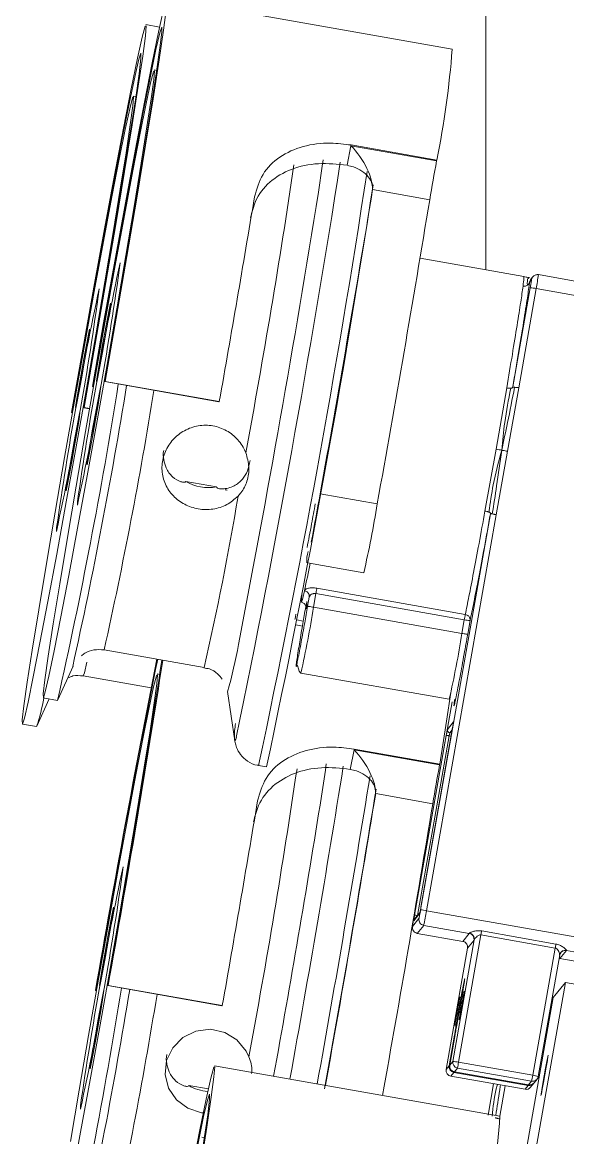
# Model space of a CAD drawing. Header units: millimetres. Extents: x 0 to 1189, y 0 to 841.
# Drawn here: x 362.27 to 366.04, y 477.74 to 485.43 of the extents above; entities that cross this region are included whole.
import ezdxf

# ---------------------------------------------------------------- set-up
doc = ezdxf.new("R2010")
doc.units = ezdxf.units.MM
doc.layers.get('0').update_dxf_attribs({"lineweight": 18})

msp = doc.modelspace()

# ---------------------------------------------------------------- linework, layer by layer
at = {"color": 7, "linetype": 'Continuous', "lineweight": 15}
for p, q in [((365.474, 483.7228), (365.474, 491.2296)), ((365.2414, 485.2465), (363.2721, 485.5946)), ((363.2218, 485.398), (363.1277, 485.4146)), ((363.2026, 485.0991), (363.1851, 485.1022)), ((363.0581, 484.9191), (363.0406, 484.9222)), ((364.5428, 484.5792), (364.5169, 484.4442)), ((364.5438, 484.5844), (364.5428, 484.5792)), ((364.5428, 484.5792), (365.1336, 484.4748)), ((364.5438, 484.5844), (365.1346, 484.48)), ((365.1346, 484.48), (365.1336, 484.4748)), ((364.6923, 484.2765), (364.6917, 484.2766)), ((365.0861, 484.2069), (364.6923, 484.2765)), ((365.7356, 483.6765), (365.0192, 483.8031)), ((365.7896, 483.6575), (365.7761, 483.6406)), ((365.7978, 483.6756), (365.7841, 483.6585)), ((365.8041, 483.6818), (365.8015, 483.6796)), ((365.836, 483.6899), (365.8359, 483.6899)), ((366.1511, 483.6342), (365.836, 483.6899)), ((365.6598, 482.9161), (365.7804, 483.5999)), ((365.7, 482.9101), (365.8205, 483.5939)), ((362.843, 482.9518), (362.8462, 482.9531)), ((362.843, 482.9518), (363.6307, 482.8126)), ((362.8462, 482.9531), (363.6339, 482.8138)), ((362.7581, 482.9185), (362.7614, 482.9198)), ((362.7581, 482.9185), (362.7655, 482.9172)), ((362.7614, 482.9198), (362.7658, 482.919)), ((365.6173, 482.9084), (365.5439, 482.4855)), ((365.6227, 482.4716), (365.7, 482.9101)), ((363.6307, 482.8126), (363.6339, 482.8138)), ((362.6137, 482.7385), (362.6169, 482.7398)), ((362.6137, 482.7385), (362.621, 482.7372)), ((362.6169, 482.7398), (362.6214, 482.739)), ((362.6985, 482.7718), (362.7018, 482.7731)), ((362.6985, 482.7718), (362.7386, 482.7647)), ((362.7018, 482.7731), (362.739, 482.7665)), ((365.5439, 482.4855), (365.4675, 482.0589)), ((365.5453, 482.0331), (365.6227, 482.4716)), ((363.6144, 482.2257), (363.4023, 482.2632)), ((364.3302, 482.1784), (364.724, 482.1087)), ((365.0235, 479.3077), (365.5052, 482.0391)), ((365.0637, 479.3017), (365.5453, 482.0331)), ((364.242, 481.7016), (364.631, 481.6329)), ((364.284, 481.3956), (364.3006, 481.4899)), ((364.3006, 481.4899), (365.3246, 481.3089)), ((365.3315, 481.3456), (364.3075, 481.5266)), ((364.2317, 481.4033), (364.2278, 481.3815)), ((364.2438, 481.4016), (364.255, 481.4651)), ((364.284, 481.3956), (365.308, 481.2146)), ((364.2077, 481.2657), (364.1626, 481.2737)), ((365.3246, 481.3089), (365.308, 481.2146)), ((365.3648, 481.3029), (365.3482, 481.2086)), ((362.8396, 481.1013), (363.5285, 480.9795)), ((362.5203, 480.7555), (362.6245, 480.989)), ((364.165, 480.9974), (364.1638, 480.9868)), ((364.1969, 480.9416), (365.2209, 480.7606)), ((362.6951, 480.9213), (363.1632, 480.8386)), ((363.2235, 480.9319), (363.206, 480.935)), ((363.6906, 480.814), (363.7408, 480.4739)), ((363.6912, 480.812), (363.6906, 480.814)), ((362.3759, 480.5755), (362.4592, 480.7623)), ((362.4193, 480.7694), (362.5177, 480.752)), ((365.2402, 480.7434), (364.9768, 479.2495)), ((362.2748, 480.5894), (362.3733, 480.572)), ((365.2442, 480.5659), (365.0255, 479.3255)), ((365.2083, 480.5519), (365.2503, 480.6043)), ((365.2442, 480.5658), (365.2442, 480.5659)), ((364.9819, 479.2711), (365.2006, 480.5115)), ((364.5638, 480.412), (364.5379, 480.277)), ((364.5648, 480.4172), (364.5638, 480.412)), ((364.5638, 480.412), (365.1546, 480.3075)), ((364.5648, 480.4172), (365.1556, 480.3127)), ((363.9049, 480.3037), (363.9599, 480.294)), ((365.1556, 480.3127), (365.1546, 480.3075)), ((364.7132, 480.1093), (364.7127, 480.1094)), ((365.1071, 480.0397), (364.7132, 480.1093)), ((365.0448, 479.6351), (365.0402, 479.6359)), ((364.9676, 479.1919), (365.012, 479.2472)), ((365.0177, 479.2851), (364.9757, 479.2327)), ((365.0218, 479.2941), (364.9798, 479.2417)), ((365.0444, 479.2008), (365, 479.1455)), ((365.0444, 479.2008), (365.3595, 479.1452)), ((365, 479.1455), (365.3151, 479.0898)), ((365.3151, 479.0898), (365, 479.1455)), ((365.2448, 478.2625), (365.3926, 479.1007)), ((365.2849, 478.2565), (365.4398, 479.1347)), ((365.3595, 479.1452), (365.3151, 479.0898)), ((365.3475, 479.0435), (365.3919, 479.0988)), ((365.3926, 479.1007), (365.3919, 479.0988)), ((365.4398, 479.1347), (365.9518, 479.0442)), ((365.9569, 479.072), (365.4449, 479.1625)), ((365.3474, 479.0444), (365.1996, 478.2063)), ((365.3475, 479.0435), (365.3474, 479.0444)), ((365.9518, 479.0442), (365.7969, 478.166)), ((365.9846, 478.9715), (366.029, 479.0268)), ((365.8356, 478.1581), (365.9833, 478.9963)), ((365.979, 478.9719), (365.9846, 478.9715)), ((365.9827, 478.9944), (365.9833, 478.9963)), ((365.9832, 479), (365.9858, 479.0046)), ((365.9846, 478.9715), (369.1902, 478.4049)), ((365.9894, 479.0114), (365.9941, 479.0161)), ((362.8639, 478.7846), (362.8672, 478.7859)), ((362.8672, 478.7859), (363.6549, 478.6466)), ((365.3271, 478.825), (365.3271, 478.825)), ((365.8147, 477.6256), (366.023, 478.807)), ((366.023, 478.807), (365.9389, 478.7022)), ((366.023, 478.807), (369.1738, 478.2501)), ((362.7791, 478.7513), (362.7823, 478.7526)), ((362.7791, 478.7513), (362.7864, 478.75)), ((362.7823, 478.7526), (362.7867, 478.7518)), ((362.8639, 478.7846), (363.6516, 478.6454)), ((363.6516, 478.6454), (363.6549, 478.6466)), ((365.9389, 478.7022), (365.7306, 477.5209)), ((365.2204, 478.2322), (365.2576, 478.4431)), ((365.2611, 478.4474), (365.2239, 478.2366)), ((365.2239, 478.2366), (365.2448, 478.2625)), ((365.7969, 478.166), (365.2849, 478.2565)), ((365.5705, 477.8845), (363.6012, 478.2325)), ((365.1996, 478.2063), (365.2204, 478.2322)), ((365.2321, 478.1599), (365.2529, 478.1859)), ((365.2529, 478.1859), (365.7649, 478.0954)), ((365.2564, 478.1902), (365.2772, 478.2162)), ((365.2564, 478.1902), (365.7684, 478.0997)), ((365.7684, 478.0997), (365.2564, 478.1902)), ((365.2564, 478.1902), (365.2564, 478.1902)), ((365.7892, 478.1257), (365.2772, 478.2162)), ((363.5587, 478.072), (363.4232, 478.096)), ((365.232, 478.1599), (365.744, 478.0694)), ((365.232, 478.1599), (365.2321, 478.1599)), ((365.2321, 478.1599), (365.7441, 478.0694)), ((365.7441, 478.0694), (365.7649, 478.0954)), ((365.7684, 478.0997), (365.7892, 478.1257)), ((365.7684, 478.0997), (365.7684, 478.0997)), ((365.7822, 478.0838), (365.803, 478.1097)), ((365.8065, 478.1141), (365.8274, 478.14)), ((365.8113, 478.128), (365.8113, 478.1281)), ((365.7441, 478.0694), (365.744, 478.0694)), ((363.5317, 477.7371), (363.5142, 477.7401))]:
    msp.add_line(p, q, dxfattribs=at)
at = {"color": 8, "linetype": 'Continuous', "lineweight": 15}
for p, q in [((362.9495, 483.7723), (362.9504, 483.7725)), ((365.7669, 483.6647), (365.7718, 483.6677)), ((362.8051, 483.5923), (362.8059, 483.5925)), ((365.8205, 483.5939), (369.9757, 482.8595)), ((362.6545, 482.0988), (362.6557, 482.1253)), ((362.51, 481.9189), (362.5113, 481.9453)), ((364.2317, 481.4033), (364.2279, 481.3817)), ((364.169, 481.3076), (364.2136, 481.2998)), ((365.2207, 480.5085), (365.0022, 479.2697)), ((365.2207, 480.5085), (365.2337, 480.5062)), ((365.2413, 480.5496), (365.2245, 480.5287)), ((365.2372, 480.5265), (365.2245, 480.5287)), ((362.9705, 479.605), (362.9713, 479.6053)), ((369.2188, 478.5673), (365.0637, 479.3017)), ((365, 479.1455), (365, 479.1455)), ((365.348, 479.0506), (365.3474, 479.0444)), ((366.029, 479.0268), (369.201, 478.4662)), ((365.9791, 478.9721), (365.9846, 478.9715)), ((369.1902, 478.4049), (365.9846, 478.9715)), ((365.5271, 478.1077), (365.4884, 477.8917)), ((365.5696, 477.8846), (365.6065, 478.0937)), ((362.6754, 477.9316), (362.6767, 477.958))]:
    msp.add_line(p, q, dxfattribs=at)
at = {"color": 7, "linetype": 'Continuous', "lineweight": 15}
for points in [[(362.8462, 482.9531), (362.9229, 483.3904), (362.9963, 483.8154), (363.0644, 484.2164), (363.1253, 484.5825), (363.1775, 484.9036), (363.2194, 485.171), (363.2499, 485.3775), (363.2682, 485.5174), (363.2738, 485.5869), (363.2665, 485.584), (363.2465, 485.5089), (363.2145, 485.3636), (363.1712, 485.1521), (363.1178, 484.8802), (363.0558, 484.5552), (362.9869, 484.186), (362.913, 483.7827), (362.836, 483.3564), (362.7581, 482.9185)], [(362.7018, 482.7731), (362.7785, 483.2105), (362.8519, 483.6355), (362.92, 484.0364), (362.9809, 484.4025), (363.033, 484.7236), (363.0749, 484.9911), (363.1054, 485.1976), (363.1237, 485.3375), (363.1293, 485.4069), (363.122, 485.4041), (363.1021, 485.329), (363.07, 485.1837), (363.0267, 484.9722), (362.9733, 484.7002), (362.9114, 484.3752), (362.8425, 484.006), (362.7685, 483.6028), (362.6916, 483.1764), (362.6137, 482.7385)], [(362.7614, 482.9198), (362.8375, 483.3475), (362.9125, 483.7627), (362.9842, 484.1528), (363.0504, 484.5059), (363.109, 484.8113), (363.1583, 485.0598), (363.1968, 485.2436), (363.2233, 485.3574), (363.2369, 485.3976), (363.2374, 485.363), (363.2247, 485.2546), (363.1991, 485.0758), (363.1614, 484.8319), (363.1129, 484.5305), (363.0549, 484.1805), (362.9892, 483.7928), (362.9178, 483.379), (362.843, 482.9518)], [(362.6169, 482.7398), (362.693, 483.1675), (362.7681, 483.5828), (362.8398, 483.9729), (362.9059, 484.326), (362.9646, 484.6314), (363.0139, 484.8798), (363.0523, 485.0637), (363.0788, 485.1774), (363.0925, 485.2176), (363.093, 485.183), (363.0802, 485.0746), (363.0546, 484.8958), (363.017, 484.652), (362.9684, 484.3505), (362.9104, 484.0006), (362.8448, 483.6128), (362.7734, 483.1991), (362.6985, 482.7718)], [(363.1812, 485.0336), (363.1638, 484.9034), (363.1348, 484.7099), (363.0952, 484.4593), (363.046, 484.1599), (362.9891, 483.821), (362.9261, 483.4537), (362.8592, 483.0698), (362.7904, 482.6816), (362.722, 482.3015), (362.6562, 481.9418), (362.5951, 481.6141), (362.5406, 481.3288), (362.4945, 481.0952), (362.4584, 480.9207), (362.4332, 480.8111), (362.42, 480.7697), (362.419, 480.7979), (362.4303, 480.8948), (362.4536, 481.0574), (362.4881, 481.2803), (362.5327, 481.5564), (362.5859, 481.8769), (362.6461, 482.2314), (362.7113, 482.6085), (362.7794, 482.9961), (362.8483, 483.3818), (362.9157, 483.7532), (362.9794, 484.0983), (363.0374, 484.4061), (363.0879, 484.6665), (363.1292, 484.8714), (363.16, 485.014), (363.1793, 485.0899), (363.1864, 485.0965), (363.1812, 485.0336)], [(363.0368, 484.8537), (363.0194, 484.7234), (362.9904, 484.5299), (362.9507, 484.2794), (362.9016, 483.9799), (362.8446, 483.6411), (362.7817, 483.2738), (362.7148, 482.8898), (362.646, 482.5016), (362.5776, 482.1215), (362.5118, 481.7618), (362.4506, 481.4341), (362.3962, 481.1488), (362.3501, 480.9152), (362.3139, 480.7408), (362.2888, 480.6311), (362.2755, 480.5897), (362.2745, 480.6179), (362.2859, 480.7149), (362.3092, 480.8774), (362.3436, 481.1003), (362.3882, 481.3765), (362.4415, 481.6969), (362.5017, 482.0514), (362.5669, 482.4285), (362.635, 482.8162), (362.7039, 483.2019), (362.7712, 483.5733), (362.835, 483.9184), (362.893, 484.2261), (362.9435, 484.4866), (362.9848, 484.6914), (363.0155, 484.8341), (363.0348, 484.9099), (363.042, 484.9165), (363.0368, 484.8537)], [(365.735, 483.6762), (365.7358, 483.6763), (365.7363, 483.674), (365.7363, 483.6693), (365.7359, 483.6623), (365.735, 483.6528), (365.7337, 483.641), (365.732, 483.6268), (365.7299, 483.6103)], [(365.8359, 483.6899), (365.8281, 483.6905), (365.8279, 483.6905)], [(362.8837, 483.4879), (362.8831, 483.4939), (362.8753, 483.4584), (362.8614, 483.3867), (362.8435, 483.2897), (362.8245, 483.1823), (362.8071, 483.0808), (362.794, 483.0006), (362.7873, 482.9539), (362.7878, 482.9479), (362.7957, 482.9834), (362.8096, 483.0551), (362.8275, 483.1521), (362.8465, 483.2595), (362.8639, 483.361), (362.877, 483.4412), (362.8837, 483.4879)], [(362.7393, 483.3079), (362.7387, 483.3139), (362.7308, 483.2784), (362.7169, 483.2067), (362.6991, 483.1098), (362.68, 483.0023), (362.6626, 482.9008), (362.6496, 482.8206), (362.6428, 482.7739), (362.6434, 482.7679), (362.6512, 482.8035), (362.6652, 482.8752), (362.683, 482.9721), (362.7021, 483.0795), (362.7195, 483.1811), (362.7325, 483.2613), (362.7393, 483.3079)], [(362.7206, 482.3837), (362.7212, 482.3777), (362.7291, 482.4132), (362.743, 482.4849), (362.7608, 482.5818), (362.7799, 482.6893), (362.7973, 482.7908), (362.8103, 482.871), (362.8171, 482.9177), (362.8165, 482.9237), (362.8087, 482.8881), (362.7947, 482.8164), (362.7769, 482.7195), (362.7578, 482.6121), (362.7404, 482.5105), (362.7274, 482.4303), (362.7206, 482.3837)], [(362.5762, 482.2037), (362.5768, 482.1977), (362.5846, 482.2332), (362.5985, 482.3049), (362.6164, 482.4019), (362.6354, 482.5093), (362.6528, 482.6109), (362.6659, 482.6911), (362.6726, 482.7377), (362.6721, 482.7437), (362.6642, 482.7082), (362.6503, 482.6365), (362.6324, 482.5395), (362.6134, 482.4321), (362.596, 482.3306), (362.5829, 482.2504), (362.5762, 482.2037)], [(362.6069, 477.7097), (362.667, 478.0641), (362.7323, 478.4413), (362.8004, 478.8289), (362.8693, 479.2146), (362.9366, 479.586), (363.0004, 479.9311), (363.0584, 480.2388), (363.1089, 480.4993), (363.1502, 480.7042), (363.1809, 480.8468), (363.2002, 480.9227), (363.2074, 480.9293), (363.2022, 480.8664)], [(363.2022, 480.8664), (363.1848, 480.7362), (363.1558, 480.5427), (363.1161, 480.2921), (363.067, 479.9926), (363.01, 479.6538), (362.9471, 479.2865), (362.8801, 478.9026), (362.8114, 478.5143), (362.743, 478.1343), (362.6772, 477.7746), (362.616, 477.4468)], [(365.1556, 480.3127), (365.2023, 480.6083), (365.2321, 480.8064)], [(362.9047, 479.3207), (362.9041, 479.3267), (362.8962, 479.2911), (362.8823, 479.2194), (362.8645, 479.1225), (362.8454, 479.0151), (362.828, 478.9136), (362.815, 478.8333), (362.8082, 478.7867), (362.8088, 478.7807), (362.8166, 478.8162), (362.8306, 478.8879), (362.8484, 478.9849), (362.8675, 479.0923), (362.8849, 479.1938), (362.8979, 479.274), (362.9047, 479.3207)], [(365.3151, 479.0898), (365.3151, 479.0898), (365.3151, 479.0898)], [(365.9855, 479.0041), (365.9854, 479.0037), (365.9833, 478.9963)], [(365.9846, 478.9715), (365.9846, 478.9715), (365.9846, 478.9715)], [(362.7416, 478.2165), (362.7422, 478.2104), (362.75, 478.246), (362.7639, 478.3177), (362.7818, 478.4146), (362.8008, 478.5221), (362.8182, 478.6236), (362.8313, 478.7038), (362.838, 478.7505), (362.8374, 478.7565), (362.8296, 478.7209), (362.8157, 478.6492), (362.7978, 478.5523), (362.7788, 478.4449), (362.7614, 478.3433), (362.7483, 478.2631), (362.7416, 478.2165)], [(363.5248, 477.9065), (363.5102, 477.9067), (363.416, 477.9383), (363.3378, 477.9966), (363.2834, 478.0769), (363.2599, 478.1711), (363.2704, 478.2676), (363.3128, 478.3554), (363.3825, 478.4259), (363.4729, 478.4708), (363.5734, 478.4834), (363.6711, 478.4621), (363.7557, 478.4101), (363.8191, 478.333), (363.8382, 478.2935)], [(365.8758, 478.1626), (365.8666, 478.1094), (365.8592, 478.0648), (365.8547, 478.0356), (365.8539, 478.0263), (365.8569, 478.0382), (365.8631, 478.0696), (365.8717, 478.1158), (365.8813, 478.1695), (365.8906, 478.2228), (365.898, 478.2674), (365.9024, 478.2966), (365.9032, 478.3059), (365.9003, 478.2939), (365.8941, 478.2625), (365.8855, 478.2164), (365.8758, 478.1626)], [(363.1753, 475.591), (363.252, 476.0284), (363.3254, 476.4534), (363.3935, 476.8543), (363.4544, 477.2204), (363.5066, 477.5415), (363.5485, 477.809), (363.579, 478.0155), (363.5973, 478.1554), (363.6029, 478.2248), (363.5956, 478.222), (363.5756, 478.1469), (363.5436, 478.0016), (363.5003, 477.7901), (363.4469, 477.5181), (363.3849, 477.1931), (363.316, 476.8239), (363.2421, 476.4207), (363.1651, 475.9943), (363.0872, 475.5564)], [(363.0905, 475.5577), (363.1666, 475.9854), (363.2416, 476.4007), (363.3133, 476.7908), (363.3795, 477.1439), (363.4381, 477.4493), (363.4874, 477.6977), (363.5259, 477.8816), (363.5524, 477.9953), (363.566, 478.0355), (363.5665, 478.0009), (363.5538, 477.8925), (363.5282, 477.7137), (363.4906, 477.4699), (363.442, 477.1684), (363.384, 476.8185), (363.3183, 476.4307), (363.2469, 476.017), (363.1721, 475.5897)]]:
    msp.add_lwpolyline(points, dxfattribs=at)
at = {"color": 8, "linetype": 'Continuous', "lineweight": 15}
for points in [[(364.3515, 484.4827), (364.345, 484.4375), (364.318, 484.2584)], [(362.7208, 481.016), (362.703, 480.942), (362.6952, 480.9213)], [(363.7408, 480.4739), (363.7478, 480.4841), (363.7516, 480.4967)], [(364.3724, 480.3155), (364.366, 480.2703), (364.3389, 480.0912)], [(365.3151, 479.0898), (365.315, 479.0898), (365.315, 479.0899)], [(365.9846, 478.9715), (365.9846, 478.9715), (365.9846, 478.9715)], [(365.2576, 478.4431), (365.2585, 478.4431), (365.2603, 478.443)], [(365.2234, 478.2321), (365.2213, 478.2323), (365.2204, 478.2322)]]:
    msp.add_lwpolyline(points, dxfattribs=at)
at = {"color": 7, "linetype": 'Continuous', "lineweight": 15}
for centre, radius, start, end in [((359.1577, 485.7031), 6.1007, 348.43451, 355.70803), ((281.637, 497.3833), 83.8329, 348.379307, 351.135883), ((376.1999, 482.3759), 11.2635, 169.26069, 170.64465), ((270.9199, 499.1806), 94.5826, 349.003198, 350.92256), ((294.3294, 495.1267), 71.1927, 347.974518, 351.259569), ((225.6185, 507.1987), 140.9502, 349.775132, 350.640633), ((210.9756, 509.8217), 155.029, 349.967229, 350.496969), ((226.0202, 507.1277), 140.9422, 349.775108, 350.640657), ((341.2478, 486.7468), 21.9054, 347.74976, 352.19631), ((386.8298, 478.6628), 24.4208, 167.92313, 171.84909), ((341.1058, 486.5664), 21.903, 347.7495, 352.19655), ((386.6825, 478.4834), 24.4179, 167.9229, 171.84932), ((365.7424, 483.2077), 0.394, 78.55477, 84.46273), ((328.5716, 488.4032), 34.7977, 347.29817, 350.95921), ((327.7438, 488.681), 35.7176, 347.55861, 350.72608), ((363.5587, 482.5294), 0.3088, 239.56729, 280.39009), ((340.1532, 486.4961), 24.5595, 349.08132, 349.87448), ((357.4746, 483.2793), 7.3433, 347.04396, 350.82802), ((364.5441, 481.7052), 0.307, 165.95192, 180.50867), ((364.3697, 481.4426), 0.1691, 167.22863, 184.50455), ((366.7355, 481.065), 1.4318, 168.69488, 170.19147), ((365.4028, 481.695), 0.394, 258.55477, 264.46273), ((358.6451, 482.2572), 6.744, 347.17861, 351.10716), ((471.567, 459.7763), 110.4304, 168.899708, 170.105897), ((439.8404, 465.5353), 78.1834, 168.564731, 170.267124), ((277.0529, 494.2239), 87.1889, 349.800318, 351.296826), ((266.985, 496.0522), 97.4244, 349.791639, 351.129814), ((361.2929, 480.9443), 1.1427, 340.9884, 351.17087), ((365.228, 480.5484), 0.02, 170.03734, 259.94287), ((365.5832, 480.4496), 0.3673, 167.56113, 170.7654), ((262.6738, 496.573), 103.1084, 349.702058, 350.918315), ((376.234, 478.2064), 11.2769, 169.26151, 170.64383), ((236.4726, 501.1306), 129.95, 349.779755, 350.704899), ((226.4044, 502.9032), 140.1745, 349.806982, 350.641515), ((210.9898, 505.6557), 155.0359, 349.967226, 350.496943), ((271.2309, 494.9997), 94.2941, 349.712805, 350.903014), ((226.8143, 502.8307), 140.1582, 349.806988, 350.641623), ((341.2712, 482.5791), 21.903, 347.7495, 352.19655), ((386.852, 474.4954), 24.4221, 167.92329, 171.84907), ((364.9869, 478.9247), 0.3848, 78.48377, 84.53381), ((363.2438, 479.5978), 1.8438, 347.56885, 350.76038), ((365.3538, 479.1478), 0.00628, 334.88845, 348.00151), ((365.3525, 479.1058), 0.04, 350.013, 79.98106), ((367.4497, 478.7821), 2.0406, 169.25631, 170.05081), ((365.3081, 479.0505), 0.04, 350.00937, 79.98499), ((368.0724, 478.6714), 2.1531, 169.27726, 170.03022), ((366.0221, 478.9874), 0.04, 79.97481, 169.98115), ((366.0237, 479.0294), 0.00593, 334.508, 348.38197), ((328.5923, 484.236), 34.798, 347.29818, 350.95919), ((327.7726, 484.5123), 35.7096, 347.55826, 350.72644), ((365.2842, 478.2556), 0.04, 170.0151, 259.97303), ((365.2842, 478.2556), 0.04, 170.00881, 259.98525), ((365.2081, 477.8795), 0.3847, 78.48368, 84.53383), ((364.5578, 478.3748), 0.7367, 347.56622, 350.76082), ((365.239, 478.1993), 0.04, 170.01036, 259.97016), ((365.2599, 478.2253), 0.04, 170.00979, 259.97042), ((365.2599, 478.2253), 0.04, 170.0151, 259.97303), ((365.2633, 478.2296), 0.04, 170.00942, 259.98464), ((363.5791, 478.3606), 0.3071, 239.49691, 265.48084), ((365.7719, 478.1347), 0.0399, 259.94491, 325.10131), ((365.7718, 478.1348), 0.04, 259.99746, 321.21801), ((365.7753, 478.1392), 0.04, 260.01666, 321.1988), ((365.0667, 478.2849), 0.7399, 347.57537, 350.75741), ((365.7962, 478.1651), 0.04, 259.96166, 349.99441), ((365.7962, 478.1651), 0.04, 260.01666, 321.1988), ((365.7454, 477.8168), 0.353, 75.19617, 81.59619), ((365.751, 478.1088), 0.04, 259.99746, 321.21801), ((359.4867, 478.341), 6.1009, 348.43461, 355.70793)]:
    msp.add_arc(centre, radius, start, end, dxfattribs=at)
at = {"color": 8, "linetype": 'Continuous', "lineweight": 15}
for centre, radius, start, end in [((308.2583, 492.768), 56.507, 349.48994, 351.53324), ((294.1255, 495.1745), 71.3463, 347.969568, 351.314424), ((365.829, 483.6505), 0.04, 133.4488, 169.96825), ((364.2659, 483.8934), 1.5833, 349.09639, 352.61748), ((331.5234, 488.0422), 32.0762, 347.50291, 350.75978), ((345.7691, 485.1206), 18.2358, 346.87439, 350.66266), ((352.8981, 483.9137), 11.5764, 348.01051, 348.96729), ((363.8342, 481.5679), 0.3922, 339.31398, 351.35462), ((357.6143, 482.4395), 6.7509, 347.18061, 351.10516), ((360.864, 481.6299), 2.9431, 343.86587, 350.39065), ((308.2791, 488.6008), 56.5071, 349.48993, 351.53323), ((239.6216, 500.5799), 126.6974, 349.783208, 350.758638), ((364.9647, 479.0887), 0.1832, 78.56439, 84.64252), ((366.0223, 478.9891), 0.0397, 79.61536, 157.90047), ((331.5463, 483.8747), 32.0742, 347.50282, 350.75987), ((365.2033, 478.2), 0.0516, 344.07885, 349.62731), ((365.7155, 478.1095), 0.0514, 344.0657, 349.53187)]:
    msp.add_arc(centre, radius, start, end, dxfattribs=at)
at = {"color": 7, "linetype": 'Continuous', "lineweight": 15}
for centre in [(364.5205, 484.4408), (364.5415, 480.2736)]:
    msp.add_ellipse(centre, major_axis=(-0.148, 0.215), ratio=0.402557, start_param=3.614341, end_param=5.110995, dxfattribs=at)
for points, knots in [([(363.8771, 484.2264), (363.8925, 484.2804), (363.9232, 484.3885), (364.0449, 484.5084), (364.2081, 484.5816), (364.3832, 484.6047), (364.4966, 484.5903), (364.5438, 484.5844)], [0, 0, 0, 0, 0.1800256, 0.3601634, 0.538026, 0.7168356, 0.8443775, 0.8443775, 0.8443775, 0.8443775]), ([(364.5169, 484.4442), (364.4498, 484.4514), (364.3156, 484.4657), (364.127, 484.4242), (363.9757, 484.3351), (363.8822, 484.2142), (363.8591, 484.1211), (363.8495, 484.0824)], [0, 0, 0, 0, 0.1809188, 0.3618489, 0.5423135, 0.7209948, 0.8480867, 0.8480867, 0.8480867, 0.8480867]), ([(364.6917, 484.2766), (364.6912, 484.2899), (364.6901, 484.3201), (364.6653, 484.3655), (364.6206, 484.4062), (364.5679, 484.4327), (364.5315, 484.4409), (364.5169, 484.4442)], [0, 0, 0, 0, 0.0463578, 0.105725, 0.1649942, 0.2243068, 0.2637389, 0.2637389, 0.2637389, 0.2637389]), ([(365.7761, 483.6406), (365.7713, 483.6064), (365.7617, 483.5373), (365.7351, 483.3678), (365.7013, 483.1607), (365.6735, 482.997), (365.6598, 482.9161)], [0, 0, 0, 0, 0.1813219, 0.3669161, 0.5525106, 0.7338301, 0.7338301, 0.7338301, 0.7338301]), ([(365.7741, 483.6691), (365.7665, 483.6702), (365.7534, 483.6722), (365.7404, 483.675), (365.735, 483.6762)], [0, 0, 0, 0, 0.0231141, 0.03975627, 0.03975627, 0.03975627, 0.03975627]), ([(365.7599, 483.617), (365.7596, 483.637), (365.7592, 483.6624), (365.7656, 483.6643), (365.7669, 483.6647)], [0, 0, 0, 0, 0.03958912, 0.05026749, 0.05026749, 0.05026749, 0.05026749]), ([(365.7599, 483.617), (365.7624, 483.619), (365.7674, 483.6231), (365.7725, 483.6304), (365.775, 483.6363), (365.7758, 483.6395), (365.776, 483.6403), (365.7761, 483.6406), (365.7761, 483.6406), (365.7761, 483.6406)], [0, 0, 0, 0, 0.0090339, 0.0177402, 0.02491838, 0.02747985, 0.02847459, 0.02892356, 0.02935373, 0.02935373, 0.02935373, 0.02935373]), ([(365.7761, 483.6406), (365.7761, 483.6407), (365.7761, 483.6409), (365.7763, 483.6417), (365.7768, 483.6444), (365.7787, 483.65), (365.7833, 483.6586), (365.7891, 483.6635), (365.7925, 483.6664)], [0, 0, 0, 0, 0.00060055, 0.00129947, 0.00316512, 0.00917236, 0.0185323, 0.03130743, 0.03130743, 0.03130743, 0.03130743]), ([(365.7896, 483.6575), (365.7896, 483.6569), (365.7896, 483.6559), (365.7886, 483.6489), (365.7874, 483.6415), (365.7859, 483.6323), (365.7837, 483.6187), (365.7817, 483.6073), (365.7804, 483.5999)], [0, 0, 0, 0, 0.01397613, 0.02166854, 0.02918365, 0.03687647, 0.04439364, 0.05836713, 0.05836713, 0.05836713, 0.05836713]), ([(365.836, 483.6885), (365.8331, 483.6891), (365.8272, 483.6903), (365.8179, 483.6891), (365.8088, 483.6856), (365.8036, 483.6813), (365.8011, 483.6791)], [0, 0, 0, 0, 0.00908284, 0.01856134, 0.02823408, 0.03785308, 0.03785308, 0.03785308, 0.03785308]), ([(365.6173, 482.9084), (365.6307, 482.9877), (365.6576, 483.1463), (365.6902, 483.3458), (365.7159, 483.5097), (365.7253, 483.5768), (365.7299, 483.6103)], [0, 0, 0, 0, 0.177724, 0.3554518, 0.5331774, 0.7109016, 0.7109016, 0.7109016, 0.7109016]), ([(365.7299, 483.6103), (365.7344, 483.61), (365.7418, 483.6095), (365.752, 483.6124), (365.7572, 483.6154), (365.7599, 483.617)], [0, 0, 0, 0, 0.01333758, 0.02193097, 0.03135325, 0.03135325, 0.03135325, 0.03135325]), ([(365.6715, 482.9127), (365.6557, 482.8315), (365.6275, 482.6864), (365.5966, 482.5421), (365.583, 482.4786)], [0, 0, 0, 0, 0.2481079, 0.4430549, 0.4430549, 0.4430549, 0.4430549]), ([(365.6457, 482.906), (365.6304, 482.828), (365.6029, 482.689), (365.5891, 482.5428), (365.583, 482.4786)], [0, 0, 0, 0, 0.242392, 0.4322053, 0.4322053, 0.4322053, 0.4322053]), ([(365.6457, 482.906), (365.6433, 482.9059), (365.6386, 482.9057), (365.6289, 482.9065), (365.6217, 482.9077), (365.6173, 482.9084)], [0, 0, 0, 0, 0.00860911, 0.01645685, 0.02864011, 0.02864011, 0.02864011, 0.02864011]), ([(365.6598, 482.9161), (365.6598, 482.9159), (365.6597, 482.9156), (365.6596, 482.915), (365.6593, 482.9138), (365.6586, 482.9114), (365.6568, 482.909), (365.6525, 482.9069), (365.648, 482.9063), (365.6457, 482.906)], [0, 0, 0, 0, 0.00028243, 0.00057693, 0.00123105, 0.00290303, 0.00759623, 0.01328996, 0.01919916, 0.01919916, 0.01919916, 0.01919916]), ([(365.6715, 482.9127), (365.6687, 482.9128), (365.6637, 482.913), (365.6604, 482.9133), (365.6596, 482.9139), (365.6596, 482.9149), (365.6597, 482.9155), (365.6598, 482.9159), (365.6598, 482.9161)], [0, 0, 0, 0, 0.00578663, 0.01002614, 0.01275099, 0.01358946, 0.01390855, 0.01418082, 0.01418082, 0.01418082, 0.01418082]), ([(365.7, 482.9101), (365.6974, 482.9104), (365.6921, 482.911), (365.6846, 482.9117), (365.6775, 482.9123), (365.6735, 482.9126), (365.6715, 482.9127)], [0, 0, 0, 0, 0.00713882, 0.01427815, 0.02141789, 0.02855642, 0.02855642, 0.02855642, 0.02855642]), ([(363.7633, 482.1619), (363.7385, 482.1403), (363.689, 482.0972), (363.5909, 482.0677), (363.4888, 482.0686), (363.3924, 482.101), (363.3124, 482.1606), (363.257, 482.242), (363.2332, 482.3374), (363.2439, 482.4358), (363.2874, 482.5258), (363.3586, 482.5979), (363.4504, 482.6435), (363.5523, 482.6564), (363.6522, 482.6346), (363.7385, 482.5813), (363.7917, 482.5176), (363.8113, 482.474), (363.8173, 482.4607)], [0, 0, 0, 0, 0.100155, 0.200315, 0.300069, 0.398586, 0.497018, 0.596633, 0.696882, 0.79621, 0.894547, 0.993308, 1.093261, 1.193362, 1.292279, 1.390542, 1.489695, 1.533453, 1.533453, 1.533453, 1.533453]), ([(365.5439, 482.4855), (365.551, 482.4843), (365.564, 482.482), (365.5771, 482.4797), (365.583, 482.4786)], [0, 0, 0, 0, 0.02168019, 0.03974546, 0.03974546, 0.03974546, 0.03974546]), ([(363.2507, 482.4776), (363.2506, 482.4773), (363.2449, 482.4549), (363.2501, 482.4112), (363.2676, 482.3457), (363.3103, 482.2906), (363.3595, 482.2621), (363.3919, 482.2556), (363.4013, 482.2589), (363.4021, 482.2626), (363.4023, 482.2632)], [0, 0, 0, 0, 0.0005174, 0.0457468, 0.0925748, 0.1639175, 0.237142, 0.2722114, 0.2978368, 0.30304, 0.30304, 0.30304, 0.30304]), ([(363.6144, 482.2257), (363.6161, 482.2224), (363.6204, 482.214), (363.6668, 482.2089), (363.7305, 482.224), (363.7915, 482.2716), (363.8316, 482.3331), (363.8415, 482.3831), (363.8464, 482.408)], [0, 0, 0, 0, 0.0304828, 0.0778902, 0.1698525, 0.2375565, 0.291212, 0.3446125, 0.3446125, 0.3446125, 0.3446125]), ([(363.8173, 482.4607), (363.8265, 482.4281), (363.845, 482.3631), (363.8297, 482.2647), (363.7967, 482.1999), (363.77, 482.1696), (363.7633, 482.1619)], [0, 0, 0, 0, 0.0985667, 0.1969079, 0.2890759, 0.3200375, 0.3200375, 0.3200375, 0.3200375]), ([(365.583, 482.4786), (365.5616, 482.3992), (365.5233, 482.257), (365.5038, 482.1148), (365.4952, 482.0521)], [0, 0, 0, 0, 0.2433749, 0.4359502, 0.4359502, 0.4359502, 0.4359502]), ([(365.583, 482.4786), (365.5718, 482.3964), (365.5517, 482.2499), (365.528, 482.1039), (365.5176, 482.0398)], [0, 0, 0, 0, 0.2488964, 0.443698, 0.443698, 0.443698, 0.443698]), ([(365.583, 482.4786), (365.5907, 482.4773), (365.6039, 482.4749), (365.6171, 482.4726), (365.6227, 482.4716)], [0, 0, 0, 0, 0.02337669, 0.04024582, 0.04024582, 0.04024582, 0.04024582]), ([(363.6889, 482.2034), (363.6863, 482.2039), (363.6809, 482.2049), (363.6762, 482.2059), (363.6738, 482.2065)], [0, 0, 0, 0, 0.00751362, 0.0154057, 0.0154057, 0.0154057, 0.0154057]), ([(365.3315, 481.3456), (365.3395, 481.3844), (365.3554, 481.4619), (365.3881, 481.6311), (365.4255, 481.8296), (365.4535, 481.9825), (365.4675, 482.0589)], [0, 0, 0, 0, 0.1815232, 0.3630507, 0.5445718, 0.7260937, 0.7260937, 0.7260937, 0.7260937]), ([(365.5052, 482.0391), (365.4909, 481.961), (365.462, 481.8032), (365.4232, 481.5973), (365.3894, 481.4223), (365.3729, 481.3424), (365.3648, 481.3029)], [0, 0, 0, 0, 0.1855503, 0.3749017, 0.5641736, 0.7495161, 0.7495161, 0.7495161, 0.7495161]), ([(365.4675, 482.0589), (365.4719, 482.0581), (365.4791, 482.0568), (365.4885, 482.0545), (365.4929, 482.0529), (365.4952, 482.0521)], [0, 0, 0, 0, 0.01215296, 0.01998096, 0.02856919, 0.02856919, 0.02856919, 0.02856919]), ([(365.4952, 482.0521), (365.4972, 482.0511), (365.5012, 482.0493), (365.5046, 482.0462), (365.5056, 482.0437), (365.5055, 482.0414), (365.5054, 482.0402), (365.5053, 482.0396), (365.5052, 482.0393), (365.5052, 482.0391)], [0, 0, 0, 0, 0.00563654, 0.01106871, 0.01554808, 0.01714613, 0.01776788, 0.01804569, 0.01831657, 0.01831657, 0.01831657, 0.01831657]), ([(365.5052, 482.0391), (365.5052, 482.0393), (365.5053, 482.0397), (365.5054, 482.0404), (365.5058, 482.0415), (365.5068, 482.0421), (365.51, 482.0417), (365.5148, 482.0405), (365.5176, 482.0398)], [0, 0, 0, 0, 0.00027701, 0.00060426, 0.00146232, 0.00424772, 0.008582, 0.01449977, 0.01449977, 0.01449977, 0.01449977]), ([(365.5176, 482.0398), (365.5195, 482.0393), (365.5234, 482.0384), (365.5303, 482.0367), (365.5377, 482.035), (365.5428, 482.0337), (365.5453, 482.0331)], [0, 0, 0, 0, 0.00712875, 0.01425584, 0.02138323, 0.02850903, 0.02850903, 0.02850903, 0.02850903]), ([(364.3075, 481.5266), (364.3022, 481.5274), (364.2916, 481.529), (364.2709, 481.5297), (364.2479, 481.5272), (364.2279, 481.5197), (364.2239, 481.5125), (364.2219, 481.5089)], [0, 0, 0, 0, 0.01163775, 0.0232014, 0.04622021, 0.06926225, 0.09231981, 0.09231981, 0.09231981, 0.09231981]), ([(364.255, 481.4651), (364.2553, 481.4698), (364.2557, 481.4771), (364.2523, 481.4866), (364.2482, 481.4934), (364.2427, 481.4992), (364.2343, 481.5054), (364.2268, 481.5075), (364.2219, 481.5089)], [0, 0, 0, 0, 0.01454782, 0.02238517, 0.03038585, 0.03837852, 0.04620854, 0.0607577, 0.0607577, 0.0607577, 0.0607577]), ([(364.3006, 481.4899), (364.298, 481.4902), (364.2925, 481.4909), (364.2845, 481.49), (364.2769, 481.4879), (364.2679, 481.4836), (364.2589, 481.476), (364.2563, 481.4688), (364.255, 481.4651)], [0, 0, 0, 0, 0.00640751, 0.01313696, 0.01969407, 0.02708245, 0.04177708, 0.05676285, 0.05676285, 0.05676285, 0.05676285]), ([(364.3075, 481.5266), (364.3071, 481.5248), (364.3063, 481.521), (364.3046, 481.512), (364.3026, 481.5013), (364.3013, 481.4936), (364.3006, 481.4899)], [0, 0, 0, 0, 0.00915262, 0.01870486, 0.02825923, 0.0374099, 0.0374099, 0.0374099, 0.0374099]), ([(364.2011, 481.4293), (364.2041, 481.4286), (364.2108, 481.4269), (364.2212, 481.4201), (364.229, 481.4105), (364.2327, 481.4006), (364.2325, 481.4011), (364.2323, 481.4014)], [0, 0, 0, 0, 0.00420306, 0.00936987, 0.01651408, 0.0276396, 0.04419852, 0.04419852, 0.04419852, 0.04419852]), ([(364.255, 481.4651), (364.2462, 481.427), (364.2286, 481.3506), (364.2344, 481.407), (364.2373, 481.4352)], [0, 0, 0, 0, 0.067762, 0.1355241, 0.1355241, 0.1355241, 0.1355241]), ([(364.284, 481.3956), (364.2788, 481.3965), (364.2685, 481.3983), (364.2553, 481.4004), (364.2459, 481.4017), (364.2445, 481.4016), (364.2438, 481.4016)], [0, 0, 0, 0, 0.0101588, 0.02031693, 0.03047518, 0.040634, 0.040634, 0.040634, 0.040634]), ([(364.163, 481.3467), (364.1626, 481.3448), (364.1619, 481.3411), (364.1602, 481.332), (364.1582, 481.3213), (364.1568, 481.3136), (364.1562, 481.3099)], [0, 0, 0, 0, 0.00915251, 0.01870541, 0.0282592, 0.0374099, 0.0374099, 0.0374099, 0.0374099]), ([(364.1649, 480.9974), (364.1649, 480.9976), (364.1649, 481.0008), (364.1689, 481.0282), (364.1762, 481.0767), (364.1888, 481.1542), (364.2061, 481.2574), (364.2212, 481.3436), (364.2279, 481.3817)], [0, 0, 0, 0, 0.0047393, 0.0750124, 0.1413274, 0.2024656, 0.3069341, 0.3895257, 0.3895257, 0.3895257, 0.3895257]), ([(365.3648, 481.3029), (365.365, 481.3077), (365.3654, 481.3172), (365.3594, 481.3287), (365.3523, 481.3361), (365.3439, 481.3422), (365.3364, 481.3443), (365.3315, 481.3456)], [0, 0, 0, 0, 0.01497221, 0.02994179, 0.03785686, 0.045465, 0.05995677, 0.05995677, 0.05995677, 0.05995677]), ([(365.308, 481.2146), (365.3132, 481.2137), (365.3235, 481.2119), (365.3367, 481.2099), (365.3461, 481.2086), (365.3475, 481.2086), (365.3482, 481.2086)], [0, 0, 0, 0, 0.01015952, 0.02031709, 0.03047471, 0.04063387, 0.04063387, 0.04063387, 0.04063387]), ([(362.682, 481.0593), (362.6897, 481.0659), (362.7137, 481.0863), (362.7693, 481.1059), (362.815, 481.1026), (362.8381, 481.101)], [0, 0, 0, 0, 0.0315251, 0.098445, 0.1671646, 0.1671646, 0.1671646, 0.1671646]), ([(363.5279, 480.9762), (363.5405, 480.9746), (363.5753, 480.9701), (363.6206, 480.9414), (363.6445, 480.9123), (363.6546, 480.9)], [0, 0, 0, 0, 0.0378912, 0.1043064, 0.1528067, 0.1528067, 0.1528067, 0.1528067]), ([(364.165, 480.9876), (364.1653, 480.9866), (364.1658, 480.9852), (364.169, 480.993), (364.171, 480.9944), (364.1721, 480.9942), (364.173, 480.993), (364.1735, 480.9922), (364.1738, 480.9915), (364.1742, 480.9907), (364.1746, 480.9895), (364.1755, 480.9868), (364.1767, 480.9827), (364.1807, 480.968), (364.1865, 480.9487), (364.1931, 480.9442), (364.1969, 480.9416)], [0, 0, 0, 0, 0.02053605, 0.02856788, 0.03098678, 0.03248937, 0.03296653, 0.03316238, 0.03334542, 0.03353188, 0.03373349, 0.03422749, 0.03566871, 0.03776283, 0.05169978, 0.07107605, 0.07107605, 0.07107605, 0.07107605]), ([(362.5883, 480.9079), (362.6002, 480.9131), (362.6333, 480.9275), (362.6701, 480.9235), (362.6937, 480.921)], [0, 0, 0, 0, 0.0386717, 0.107966, 0.107966, 0.107966, 0.107966]), ([(365.2617, 480.7468), (365.2606, 480.7416), (365.256, 480.7201), (365.253, 480.7111), (365.2526, 480.7189), (365.2565, 480.7468), (365.2583, 480.7594)], [0, 0, 0, 0, 0.00804783, 0.03319919, 0.05835001, 0.07893719, 0.07893719, 0.07893719, 0.07893719]), ([(363.7449, 480.5924), (363.7432, 480.5757), (363.7397, 480.5402), (363.7366, 480.5191), (363.7406, 480.468), (363.7527, 480.4238), (363.7797, 480.3748), (363.8285, 480.3309), (363.8763, 480.305), (363.9051, 480.3051), (363.9095, 480.3051)], [0, 0, 0, 0, 0.0995802, 0.2115876, 0.2438007, 0.2674733, 0.2975119, 0.3319919, 0.3693304, 0.3761933, 0.3761933, 0.3761933, 0.3761933]), ([(365.2503, 480.6043), (365.2503, 480.6039), (365.2504, 480.6032), (365.2497, 480.5986), (365.2489, 480.5937), (365.2479, 480.5875), (365.2464, 480.5784), (365.245, 480.5708), (365.2442, 480.5659)], [0, 0, 0, 0, 0.00931753, 0.01432695, 0.0194554, 0.02446692, 0.02959554, 0.03891145, 0.03891145, 0.03891145, 0.03891145]), ([(365.2006, 480.5115), (365.2015, 480.5165), (365.2028, 480.5241), (365.2045, 480.5334), (365.2057, 480.5398), (365.2068, 480.5451), (365.2078, 480.5502), (365.2081, 480.5512), (365.2083, 480.5519)], [0, 0, 0, 0, 0.00984153, 0.01513252, 0.0205475, 0.02583771, 0.03125187, 0.04109159, 0.04109159, 0.04109159, 0.04109159]), ([(365.2006, 480.5115), (365.2009, 480.5115), (365.2016, 480.5116), (365.2063, 480.5109), (365.2129, 480.5099), (365.2181, 480.509), (365.2207, 480.5085)], [0, 0, 0, 0, 0.0050803, 0.01015861, 0.01523713, 0.02031686, 0.02031686, 0.02031686, 0.02031686]), ([(363.8981, 480.0592), (363.9134, 480.1132), (363.9441, 480.2213), (364.0658, 480.3411), (364.2291, 480.4144), (364.4042, 480.4375), (364.5176, 480.4231), (364.5648, 480.4172)], [0, 0, 0, 0, 0.1800171, 0.3601599, 0.5380233, 0.7168329, 0.8443748, 0.8443748, 0.8443748, 0.8443748]), ([(364.5379, 480.277), (364.4708, 480.2842), (364.3365, 480.2985), (364.1479, 480.2569), (363.9967, 480.1679), (363.9032, 480.047), (363.88, 479.9539), (363.8704, 479.9151)], [0, 0, 0, 0, 0.1809192, 0.3618495, 0.5423134, 0.7209948, 0.8480867, 0.8480867, 0.8480867, 0.8480867]), ([(364.7127, 480.1094), (364.7122, 480.1226), (364.711, 480.1529), (364.6863, 480.1983), (364.6415, 480.239), (364.5888, 480.2655), (364.5524, 480.2737), (364.5379, 480.277)], [0, 0, 0, 0, 0.0463664, 0.1057337, 0.1650038, 0.2243131, 0.2637483, 0.2637483, 0.2637483, 0.2637483]), ([(365.0255, 479.3255), (365.0246, 479.3205), (365.0232, 479.3129), (365.0215, 479.3035), (365.0203, 479.2972), (365.0193, 479.2919), (365.0182, 479.2868), (365.0179, 479.2858), (365.0177, 479.2851)], [0, 0, 0, 0, 0.00984155, 0.01513356, 0.02054869, 0.02583908, 0.03125342, 0.04109156, 0.04109156, 0.04109156, 0.04109156]), ([(364.9768, 479.2495), (364.9755, 479.2421), (364.9735, 479.2307), (364.9713, 479.2171), (364.9698, 479.2079), (364.9686, 479.2005), (364.9676, 479.1934), (364.9676, 479.1925), (364.9676, 479.1919)], [0, 0, 0, 0, 0.01397342, 0.02148968, 0.02918366, 0.03669874, 0.0443911, 0.05836716, 0.05836716, 0.05836716, 0.05836716]), ([(364.9757, 479.2327), (364.9757, 479.2331), (364.9757, 479.2337), (364.9764, 479.2384), (364.9771, 479.2433), (364.9781, 479.2495), (364.9797, 479.2585), (364.981, 479.2662), (364.9819, 479.2711)], [0, 0, 0, 0, 0.00931574, 0.01432684, 0.01945531, 0.02446685, 0.02959548, 0.03891142, 0.03891142, 0.03891142, 0.03891142]), ([(365.012, 479.2472), (365.0116, 479.2419), (365.011, 479.2314), (365.0178, 479.2168), (365.0292, 479.2054), (365.0394, 479.2024), (365.0444, 479.2008)], [0, 0, 0, 0, 0.01566883, 0.03132981, 0.04698902, 0.0626529, 0.0626529, 0.0626529, 0.0626529]), ([(365.012, 479.2472), (365.0123, 479.2482), (365.0127, 479.2497), (365.0143, 479.2573), (365.0158, 479.2652), (365.0176, 479.2748), (365.0202, 479.2887), (365.0222, 479.3003), (365.0235, 479.3077)], [0, 0, 0, 0, 0.01475631, 0.02269173, 0.03081163, 0.03875114, 0.04687025, 0.0616315, 0.0616315, 0.0616315, 0.0616315]), ([(365, 479.1455), (364.995, 479.147), (364.9849, 479.1501), (364.9734, 479.1615), (364.9666, 479.1761), (364.9673, 479.1866), (364.9676, 479.1919)], [0, 0, 0, 0, 0.01566389, 0.03132325, 0.04699512, 0.062652, 0.062652, 0.062652, 0.062652]), ([(365.4449, 479.1625), (365.4355, 479.1634), (365.4167, 479.1652), (365.3903, 479.16), (365.3719, 479.1539), (365.362, 479.1491), (365.3606, 479.1474), (365.3599, 479.1465)], [0, 0, 0, 0, 0.02212099, 0.04420182, 0.06621568, 0.07773649, 0.08838757, 0.08838757, 0.08838757, 0.08838757]), ([(365.3599, 479.1465), (365.3648, 479.1451), (365.3723, 479.143), (365.3806, 479.1365), (365.3861, 479.1304), (365.3901, 479.1233), (365.3934, 479.1133), (365.3929, 479.1057), (365.3926, 479.1007)], [0, 0, 0, 0, 0.01491849, 0.02294933, 0.03114536, 0.03934878, 0.04738211, 0.06229763, 0.06229763, 0.06229763, 0.06229763]), ([(365.3926, 479.1007), (365.393, 479.1017), (365.3938, 479.104), (365.3987, 479.1106), (365.4076, 479.1202), (365.4191, 479.1297), (365.4293, 479.1341), (365.4356, 479.1351), (365.4384, 479.1348), (365.4398, 479.1347)], [0, 0, 0, 0, 0.00710234, 0.01525708, 0.03049436, 0.04572345, 0.05420439, 0.05778856, 0.06106567, 0.06106567, 0.06106567, 0.06106567]), ([(365.315, 479.0898), (365.3185, 479.089), (365.3255, 479.0872), (365.335, 479.0809), (365.3427, 479.0722), (365.3454, 479.0651), (365.3467, 479.0615)], [0, 0, 0, 0, 0.0104295, 0.02162118, 0.03321481, 0.0447476, 0.0447476, 0.0447476, 0.0447476]), ([(365.9518, 479.0442), (365.9531, 479.0439), (365.9559, 479.0432), (365.9614, 479.0401), (365.9693, 479.0325), (365.9767, 479.0196), (365.9815, 479.0076), (365.9835, 478.9998), (365.9834, 478.9974), (365.9833, 478.9963)], [0, 0, 0, 0, 0.00324264, 0.00678478, 0.01516577, 0.03026654, 0.045344, 0.05344043, 0.06047951, 0.06047951, 0.06047951, 0.06047951]), ([(366.0295, 479.0282), (366.0293, 479.0292), (366.0289, 479.0312), (366.0216, 479.0391), (366.0069, 479.051), (365.9842, 479.0649), (365.966, 479.0696), (365.9569, 479.072)], [0, 0, 0, 0, 0.01047609, 0.02179983, 0.04352584, 0.06528506, 0.08704305, 0.08704305, 0.08704305, 0.08704305]), ([(365.3269, 478.825), (365.3268, 478.8234), (365.3266, 478.8188), (365.3204, 478.7783), (365.3096, 478.713), (365.3003, 478.6598), (365.2956, 478.6332)], [0, 0, 0, 0, 0.0290314, 0.0841444, 0.1392595, 0.1943785, 0.1943785, 0.1943785, 0.1943785]), ([(365.2876, 478.6232), (365.2923, 478.6493), (365.3016, 478.7016), (365.3112, 478.7538), (365.3143, 478.7694), (365.3144, 478.7699)], [0, 0, 0, 0, 0.0733243, 0.1466605, 0.1492045, 0.1492045, 0.1492045, 0.1492045]), ([(365.3053, 478.6451), (365.3076, 478.6581), (365.3122, 478.6839), (365.3184, 478.7172), (365.3229, 478.7399), (365.325, 478.7486), (365.3244, 478.7418), (365.3212, 478.7207), (365.3159, 478.6885), (365.3114, 478.6628), (365.3091, 478.65)], [0, 0, 0, 0, 0.0250029, 0.0500033, 0.0750035, 0.1000058, 0.125007, 0.1500077, 0.1750088, 0.2000117, 0.2000117, 0.2000117, 0.2000117]), ([(365.2956, 478.6332), (365.2923, 478.6145), (365.2856, 478.5765), (365.2758, 478.5232), (365.2672, 478.4773), (365.2631, 478.4573), (365.2611, 478.4474)], [0, 0, 0, 0, 0.0462891, 0.0944593, 0.142631, 0.188925, 0.188925, 0.188925, 0.188925]), ([(365.2741, 478.6063), (365.2764, 478.6193), (365.281, 478.6451), (365.2872, 478.6784), (365.2917, 478.7011), (365.2939, 478.7098), (365.2933, 478.703), (365.2901, 478.6819), (365.2847, 478.6497), (365.2802, 478.624), (365.278, 478.6112)], [0, 0, 0, 0, 0.0250032, 0.0500036, 0.0750038, 0.100006, 0.1250071, 0.1500079, 0.1750089, 0.2000118, 0.2000118, 0.2000118, 0.2000118]), ([(365.3091, 478.65), (365.3068, 478.6371), (365.3022, 478.6112), (365.296, 478.5779), (365.2915, 478.5552), (365.2894, 478.5466), (365.29, 478.5533), (365.2932, 478.5744), (365.2985, 478.6066), (365.303, 478.6323), (365.3053, 478.6451)], [0, 0, 0, 0, 0.0250012, 0.0499986, 0.0749967, 0.0999953, 0.1249931, 0.1499958, 0.1749948, 0.1999884, 0.1999884, 0.1999884, 0.1999884]), ([(365.2576, 478.4431), (365.259, 478.4521), (365.2617, 478.4706), (365.2689, 478.5146), (365.2777, 478.5667), (365.2844, 478.6046), (365.2876, 478.6232)], [0, 0, 0, 0, 0.0447396, 0.0912873, 0.137837, 0.1825739, 0.1825739, 0.1825739, 0.1825739]), ([(365.278, 478.6112), (365.2757, 478.5983), (365.2711, 478.5724), (365.2649, 478.5391), (365.2604, 478.5164), (365.2582, 478.5077), (365.2588, 478.5145), (365.262, 478.5356), (365.2674, 478.5678), (365.2719, 478.5935), (365.2741, 478.6063)], [0, 0, 0, 0, 0.0250033, 0.0500027, 0.075003, 0.1000053, 0.1250064, 0.1500072, 0.1750083, 0.2000117, 0.2000117, 0.2000117, 0.2000117]), ([(363.2716, 478.3104), (363.2715, 478.3101), (363.2659, 478.2876), (363.2711, 478.244), (363.2886, 478.1785), (363.3312, 478.1234), (363.3804, 478.0948), (363.4129, 478.0884), (363.4223, 478.0917), (363.4231, 478.0954), (363.4232, 478.096)], [0, 0, 0, 0, 0.0005173, 0.0457471, 0.092582, 0.163926, 0.2371481, 0.272217, 0.2978435, 0.3030458, 0.3030458, 0.3030458, 0.3030458]), ([(363.8382, 478.2935), (363.8499, 478.2607), (363.8635, 478.2226), (363.8574, 478.1848), (363.8566, 478.1796)], [0, 0, 0, 0, 0.1005605, 0.1166837, 0.1166837, 0.1166837, 0.1166837]), ([(365.5386, 477.8726), (365.5405, 477.8721), (365.5444, 477.8712), (365.5512, 477.8695), (365.5586, 477.8678), (365.5637, 477.8665), (365.5663, 477.8659)], [0, 0, 0, 0, 0.0071258, 0.01425414, 0.02138102, 0.02850905, 0.02850905, 0.02850905, 0.02850905])]:
    msp.add_open_spline(points, degree=3, knots=knots, dxfattribs=at)
at = {"color": 8, "linetype": 'Continuous', "lineweight": 15}
for points, knots in [([(364.2966, 482.1094), (364.2879, 482.0619), (364.2667, 481.9458), (364.2499, 481.8586), (364.2399, 481.8071)], [0, 0, 0, 0, 0.1257244, 0.3076052, 0.3076052, 0.3076052, 0.3076052]), ([(364.2438, 481.4016), (364.237, 481.3634), (364.2217, 481.2768), (364.2021, 481.1707), (364.1868, 481.0902), (364.1761, 481.036), (364.1682, 480.9991), (364.1638, 480.983), (364.1645, 480.9927), (364.1649, 480.9974)], [0, 0, 0, 0, 0.0677367, 0.1534146, 0.2035508, 0.2579341, 0.3155677, 0.3749758, 0.4304954, 0.4304954, 0.4304954, 0.4304954]), ([(365.3482, 481.2086), (365.3401, 481.163), (365.3217, 481.0595), (365.2983, 480.9324), (365.2801, 480.8369), (365.2684, 480.7775), (365.2637, 480.7558), (365.2617, 480.7468)], [0, 0, 0, 0, 0.1073128, 0.2430519, 0.322487, 0.4086508, 0.4698421, 0.4698421, 0.4698421, 0.4698421]), ([(365.3144, 478.7699), (365.3176, 478.7862), (365.3241, 478.8192), (365.3282, 478.8365), (365.3272, 478.8278), (365.3269, 478.825)], [0, 0, 0, 0, 0.02743879, 0.05586275, 0.0693149, 0.0693149, 0.0693149, 0.0693149]), ([(365.553, 478.1032), (365.5505, 478.0932), (365.5322, 478.0204), (365.5236, 477.9476), (365.5161, 477.8848)], [0, 0, 0, 0, 0.0304009, 0.2215895, 0.2215895, 0.2215895, 0.2215895]), ([(365.5739, 478.0995), (365.5723, 478.088), (365.5625, 478.0179), (365.5509, 477.948), (365.5413, 477.8896)], [0, 0, 0, 0, 0.0348543, 0.2123924, 0.2123924, 0.2123924, 0.2123924])]:
    msp.add_open_spline(points, degree=3, knots=knots, dxfattribs=at)

doc.saveas('drawing.dxf')
